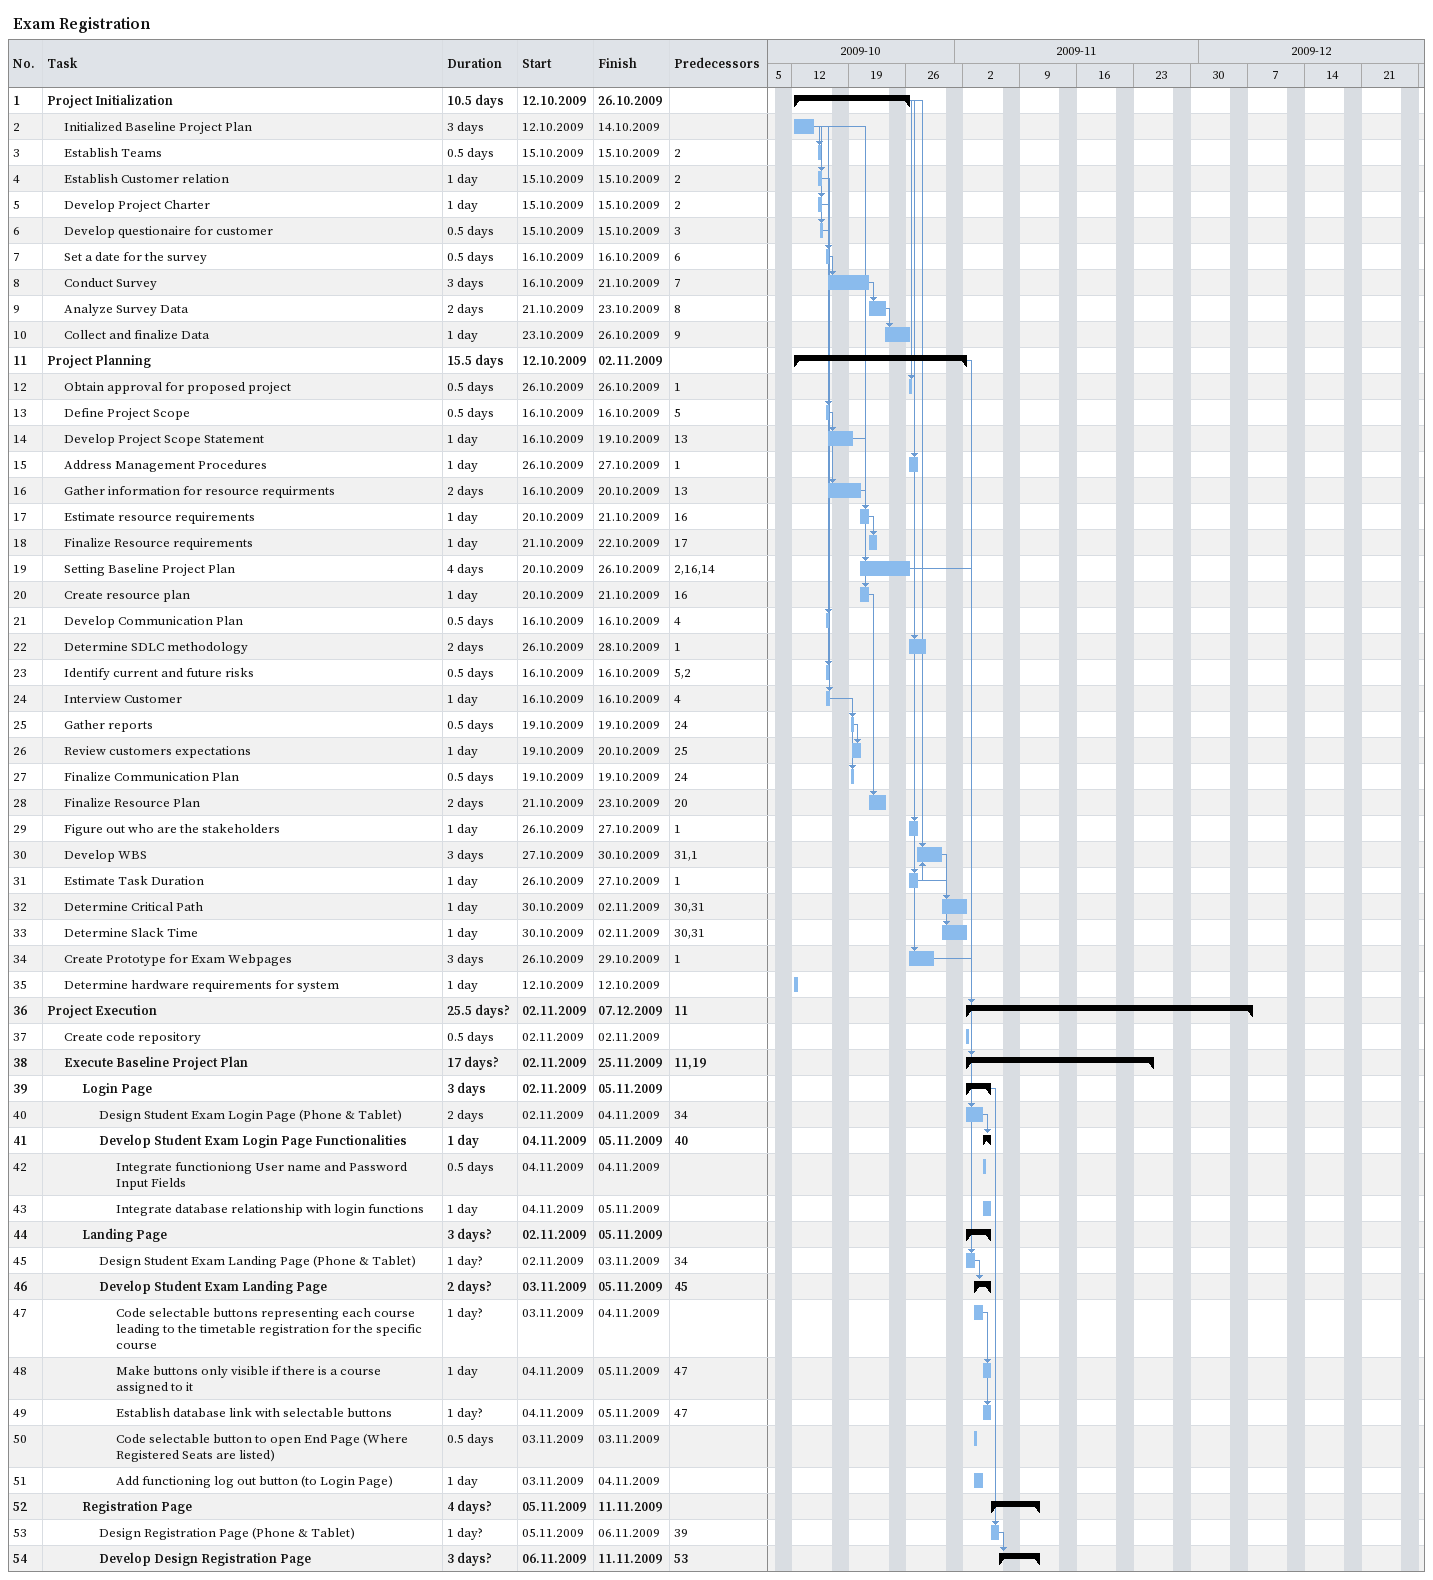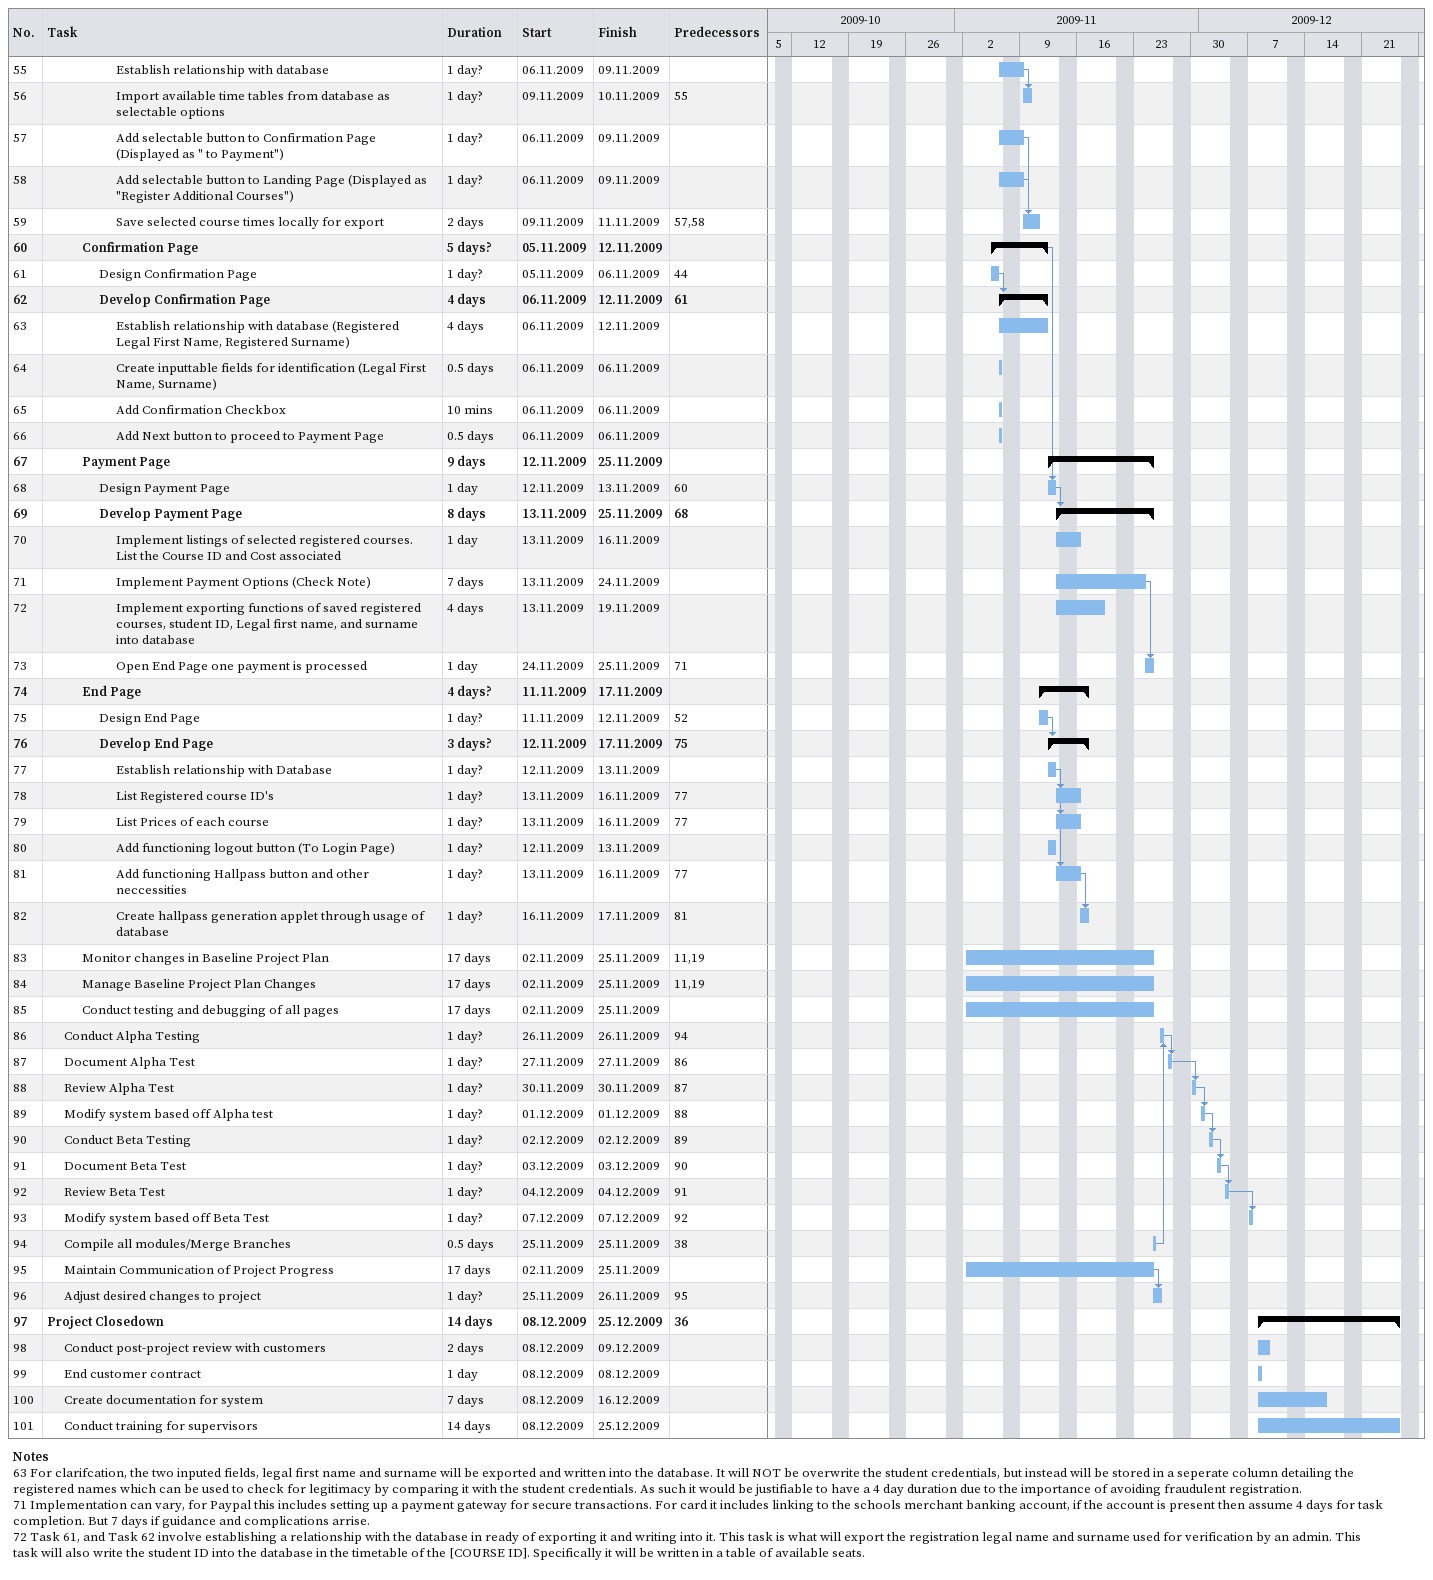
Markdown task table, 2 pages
Exam Registration

| ID | Level | Task | Duration | Start | Finish | Predecessors |
|---|---|---|---|---|---|---|
| 1 | 1 | **Project Initialization** | 10.5d | 2009-10-12 | 2009-10-26 |  |
| 2 | 2 | Initialized Baseline Project Plan | 3d | 2009-10-12 | 2009-10-14 |  |
| 3 | 2 | Establish Teams | 0.5d | 2009-10-15 | 2009-10-15 | 2 |
| 4 | 2 | Establish Customer relation | 1d | 2009-10-15 | 2009-10-15 | 2 |
| 5 | 2 | Develop Project Charter | 1d | 2009-10-15 | 2009-10-15 | 2 |
| 6 | 2 | Develop questionaire for customer | 0.5d | 2009-10-15 | 2009-10-15 | 3 |
| 7 | 2 | Set a date for the survey | 0.5d | 2009-10-16 | 2009-10-16 | 6 |
| 8 | 2 | Conduct Survey | 3d | 2009-10-16 | 2009-10-21 | 7 |
| 9 | 2 | Analyze Survey Data | 2d | 2009-10-21 | 2009-10-23 | 8 |
| 10 | 2 | Collect and finalize Data | 1d | 2009-10-23 | 2009-10-26 | 9 |
| 11 | 1 | **Project Planning** | 15.5d | 2009-10-12 | 2009-11-02 |  |
| 12 | 2 | Obtain approval for proposed project | 0.5d | 2009-10-26 | 2009-10-26 | 1 |
| 13 | 2 | Define Project Scope | 0.5d | 2009-10-16 | 2009-10-16 | 5 |
| 14 | 2 | Develop Project Scope Statement | 1d | 2009-10-16 | 2009-10-19 | 13 |
| 15 | 2 | Address Management Procedures | 1d | 2009-10-26 | 2009-10-27 | 1 |
| 16 | 2 | Gather information for resource requirments | 2d | 2009-10-16 | 2009-10-20 | 13 |
| 17 | 2 | Estimate resource requirements | 1d | 2009-10-20 | 2009-10-21 | 16 |
| 18 | 2 | Finalize Resource requirements | 1d | 2009-10-21 | 2009-10-22 | 17 |
| 19 | 2 | Setting Baseline Project Plan | 4d | 2009-10-20 | 2009-10-26 | 2, 16, 14 |
| 20 | 2 | Create resource plan | 1d | 2009-10-20 | 2009-10-21 | 16 |
| 21 | 2 | Develop Communication Plan | 0.5d | 2009-10-16 | 2009-10-16 | 4 |
| 22 | 2 | Determine SDLC methodology | 2d | 2009-10-26 | 2009-10-28 | 1 |
| 23 | 2 | Identify current and future risks | 0.5d | 2009-10-16 | 2009-10-16 | 5, 2 |
| 24 | 2 | Interview Customer | 1d | 2009-10-16 | 2009-10-16 | 4 |
| 25 | 2 | Gather reports | 0.5d | 2009-10-19 | 2009-10-19 | 24 |
| 26 | 2 | Review customers expectations | 1d | 2009-10-19 | 2009-10-20 | 25 |
| 27 | 2 | Finalize Communication Plan | 0.5d | 2009-10-19 | 2009-10-19 | 24 |
| 28 | 2 | Finalize Resource Plan | 2d | 2009-10-21 | 2009-10-23 | 20 |
| 29 | 2 | Figure out who are the stakeholders | 1d | 2009-10-26 | 2009-10-27 | 1 |
| 30 | 2 | Develop WBS | 3d | 2009-10-27 | 2009-10-30 | 31, 1 |
| 31 | 2 | Estimate Task Duration | 1d | 2009-10-26 | 2009-10-27 | 1 |
| 32 | 2 | Determine Critical Path | 1d | 2009-10-30 | 2009-11-02 | 30, 31 |
| 33 | 2 | Determine Slack Time | 1d | 2009-10-30 | 2009-11-02 | 30, 31 |
| 34 | 2 | Create Prototype for Exam Webpages | 3d | 2009-10-26 | 2009-10-29 | 1 |
| 35 | 2 | Determine hardware requirements for system | 1d | 2009-10-12 | 2009-10-12 |  |
| 36 | 1 | **Project Execution** | 25.5d? | 2009-11-02 | 2009-12-07 | 11 |
| 37 | 2 | Create code repository | 0.5d | 2009-11-02 | 2009-11-02 |  |
| 38 | 2 | **Execute Baseline Project Plan** | 17d? | 2009-11-02 | 2009-11-25 | 11, 19 |
| 39 | 3 | **Login Page** | 3d | 2009-11-02 | 2009-11-05 |  |
| 40 | 4 | Design Student Exam Login Page (Phone & Tablet) | 2d | 2009-11-02 | 2009-11-04 | 34 |
| 41 | 4 | **Develop Student Exam Login Page Functionalities** | 1d | 2009-11-04 | 2009-11-05 | 40 |
| 42 | 5 | Integrate functioniong User name and Password Input Fields | 0.5d | 2009-11-04 | 2009-11-04 |  |
| 43 | 5 | Integrate database relationship with login functions | 1d | 2009-11-04 | 2009-11-05 |  |
| 44 | 3 | **Landing Page** | 3d? | 2009-11-02 | 2009-11-05 |  |
| 45 | 4 | Design Student Exam Landing Page (Phone & Tablet) | 1d? | 2009-11-02 | 2009-11-03 | 34 |
| 46 | 4 | **Develop Student Exam Landing Page** | 2d? | 2009-11-03 | 2009-11-05 | 45 |
| 47 | 5 | Code selectable buttons representing each course leading to the timetable registration for the specific course | 1d? | 2009-11-03 | 2009-11-04 |  |
| 48 | 5 | Make buttons only visible if there is a course assigned to it | 1d | 2009-11-04 | 2009-11-05 | 47 |
| 49 | 5 | Establish database link with selectable buttons | 1d? | 2009-11-04 | 2009-11-05 | 47 |
| 50 | 5 | Code selectable button to open End Page (Where Registered Seats are listed) | 0.5d | 2009-11-03 | 2009-11-03 |  |
| 51 | 5 | Add functioning log out button (to Login Page) | 1d | 2009-11-03 | 2009-11-04 |  |
| 52 | 3 | **Registration Page** | 4d? | 2009-11-05 | 2009-11-11 |  |
| 53 | 4 | Design Registration Page (Phone & Tablet) | 1d? | 2009-11-05 | 2009-11-06 | 39 |
| 54 | 4 | **Develop Design Registration Page** | 3d? | 2009-11-06 | 2009-11-11 | 53 |
| 55 | 5 | Establish relationship with database | 1d? | 2009-11-06 | 2009-11-09 |  |
| 56 | 5 | Import available time tables from database as selectable options | 1d? | 2009-11-09 | 2009-11-10 | 55 |
| 57 | 5 | Add selectable button to Confirmation Page (Displayed as " to Payment") | 1d? | 2009-11-06 | 2009-11-09 |  |
| 58 | 5 | Add selectable button to Landing Page (Displayed as "Register Additional Courses") | 1d? | 2009-11-06 | 2009-11-09 |  |
| 59 | 5 | Save selected course times locally for export | 2d | 2009-11-09 | 2009-11-11 | 57, 58 |
| 60 | 3 | **Confirmation Page** | 5d? | 2009-11-05 | 2009-11-12 |  |
| 61 | 4 | Design Confirmation Page | 1d? | 2009-11-05 | 2009-11-06 | 44 |
| 62 | 4 | **Develop Confirmation Page** | 4d | 2009-11-06 | 2009-11-12 | 61 |
| 63 | 5 | Establish relationship with database (Registered Legal First Name, Registered Surname) | 4d | 2009-11-06 | 2009-11-12 |  |
| 64 | 5 | Create inputtable fields for identification (Legal First Name, Surname) | 0.5d | 2009-11-06 | 2009-11-06 |  |
| 65 | 5 | Add Confirmation Checkbox | 10min | 2009-11-06 | 2009-11-06 |  |
| 66 | 5 | Add Next button to proceed to Payment Page | 0.5d | 2009-11-06 | 2009-11-06 |  |
| 67 | 3 | **Payment Page** | 9d | 2009-11-12 | 2009-11-25 |  |
| 68 | 4 | Design Payment Page | 1d | 2009-11-12 | 2009-11-13 | 60 |
| 69 | 4 | **Develop Payment Page** | 8d | 2009-11-13 | 2009-11-25 | 68 |
| 70 | 5 | Implement listings of selected registered courses. List the Course ID and Cost associated | 1d | 2009-11-13 | 2009-11-16 |  |
| 71 | 5 | Implement Payment Options (Check Note) | 7d | 2009-11-13 | 2009-11-24 |  |
| 72 | 5 | Implement exporting functions of saved registered courses, student ID, Legal first name, and surname into database | 4d | 2009-11-13 | 2009-11-19 |  |
| 73 | 5 | Open End Page one payment is processed | 1d | 2009-11-24 | 2009-11-25 | 71 |
| 74 | 3 | **End Page** | 4d? | 2009-11-11 | 2009-11-17 |  |
| 75 | 4 | Design End Page | 1d? | 2009-11-11 | 2009-11-12 | 52 |
| 76 | 4 | **Develop End Page** | 3d? | 2009-11-12 | 2009-11-17 | 75 |
| 77 | 5 | Establish relationship with Database | 1d? | 2009-11-12 | 2009-11-13 |  |
| 78 | 5 | List Registered course ID's | 1d? | 2009-11-13 | 2009-11-16 | 77 |
| 79 | 5 | List Prices of each course | 1d? | 2009-11-13 | 2009-11-16 | 77 |
| 80 | 5 | Add functioning logout button (To Login Page) | 1d? | 2009-11-12 | 2009-11-13 |  |
| 81 | 5 | Add functioning Hallpass button and other neccessities | 1d? | 2009-11-13 | 2009-11-16 | 77 |
| 82 | 5 | Create hallpass generation applet through usage of database | 1d? | 2009-11-16 | 2009-11-17 | 81 |
| 83 | 3 | Monitor changes in Baseline Project Plan | 17d | 2009-11-02 | 2009-11-25 | 11, 19 |
| 84 | 3 | Manage Baseline Project Plan Changes | 17d | 2009-11-02 | 2009-11-25 | 11, 19 |
| 85 | 3 | Conduct testing and debugging of all pages | 17d | 2009-11-02 | 2009-11-25 |  |
| 86 | 2 | Conduct Alpha Testing | 1d? | 2009-11-26 | 2009-11-26 | 94 |
| 87 | 2 | Document Alpha Test | 1d? | 2009-11-27 | 2009-11-27 | 86 |
| 88 | 2 | Review Alpha Test | 1d? | 2009-11-30 | 2009-11-30 | 87 |
| 89 | 2 | Modify system based off Alpha test | 1d? | 2009-12-01 | 2009-12-01 | 88 |
| 90 | 2 | Conduct Beta Testing | 1d? | 2009-12-02 | 2009-12-02 | 89 |
| 91 | 2 | Document Beta Test | 1d? | 2009-12-03 | 2009-12-03 | 90 |
| 92 | 2 | Review Beta Test | 1d? | 2009-12-04 | 2009-12-04 | 91 |
| 93 | 2 | Modify system based off Beta Test | 1d? | 2009-12-07 | 2009-12-07 | 92 |
| 94 | 2 | Compile all modules/Merge Branches | 0.5d | 2009-11-25 | 2009-11-25 | 38 |
| 95 | 2 | Maintain Communication of Project Progress | 17d | 2009-11-02 | 2009-11-25 |  |
| 96 | 2 | Adjust desired changes to project | 1d? | 2009-11-25 | 2009-11-26 | 95 |
| 97 | 1 | **Project Closedown** | 14d | 2009-12-08 | 2009-12-25 | 36 |
| 98 | 2 | Conduct post-project review with customers | 2d | 2009-12-08 | 2009-12-09 |  |
| 99 | 2 | End customer contract | 1d | 2009-12-08 | 2009-12-08 |  |
| 100 | 2 | Create documentation for system | 7d | 2009-12-08 | 2009-12-16 |  |
| 101 | 2 | Conduct training for supervisors | 14d | 2009-12-08 | 2009-12-25 |  |

Notes
- 63: For clarifcation, the two inputed fields, legal first name and surname will be exported and written into the database. It will NOT be overwrite the student credentials, but instead will be stored in a seperate column detailing the registered names which can be used to check for legitimacy by comparing it with the student credentials. As such it would be justifiable to have a 4 day duration due to the importance of avoiding fraudulent registration.
- 71: Implementation can vary, for Paypal this includes setting up a payment gateway for secure transactions. For card it includes linking to the schools merchant banking account, if the account is present then assume 4 days for task completion. But 7 days if guidance and complications arrise.
- 72: Task 61, and Task 62 involve establishing a relationship with the database in ready of exporting it and writing into it. This task is what will export the registration legal name and surname used for verification by an admin. This task will also write the student ID into the database in the timetable of the [COURSE ID]. Specifically it will be written in a table of available seats.
